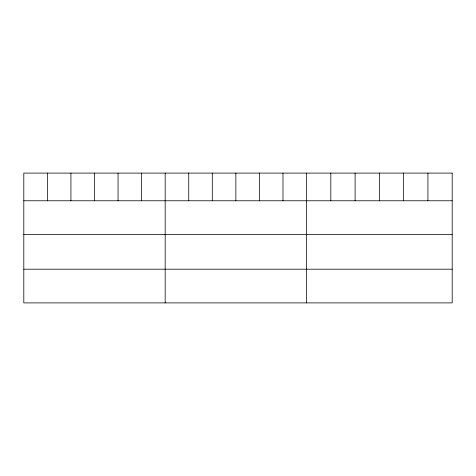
<?xml version="1.0" encoding="UTF-8"?>
<svg xmlns="http://www.w3.org/2000/svg" width="476" height="476" viewBox="0 0 476 476"><rect width="100%" height="100%" fill="white"/><g stroke="black" fill="none" stroke-linecap="round" stroke-linejoin="round"><path stroke-width="0.71" d="M23.8 200.771L452.2 200.771M23.8 234.472L452.2 234.472M23.8 269.196L452.2 269.196M427.924 173.103L427.924 200.771M403.648 173.103L403.648 200.771M379.372 173.103L379.372 200.771M355.096 173.103L355.096 200.771M330.82 173.103L330.82 200.771M306.544 173.103L306.544 302.897M282.982 173.103L282.982 200.771M259.42 173.103L259.42 200.771M235.858 173.103L235.858 200.771M212.296 173.103L212.296 200.771M188.734 173.103L188.734 200.771M165.172 173.103L165.172 302.897M141.61 173.103L141.61 200.771M118.048 173.103L118.048 200.771M94.486 173.103L94.486 200.771M70.924 173.103L70.924 200.771M47.362 173.103L47.362 200.771M452.2 173.103L23.8 173.103L23.8 302.897L452.2 302.897L452.2 173.103"/></g></svg>
